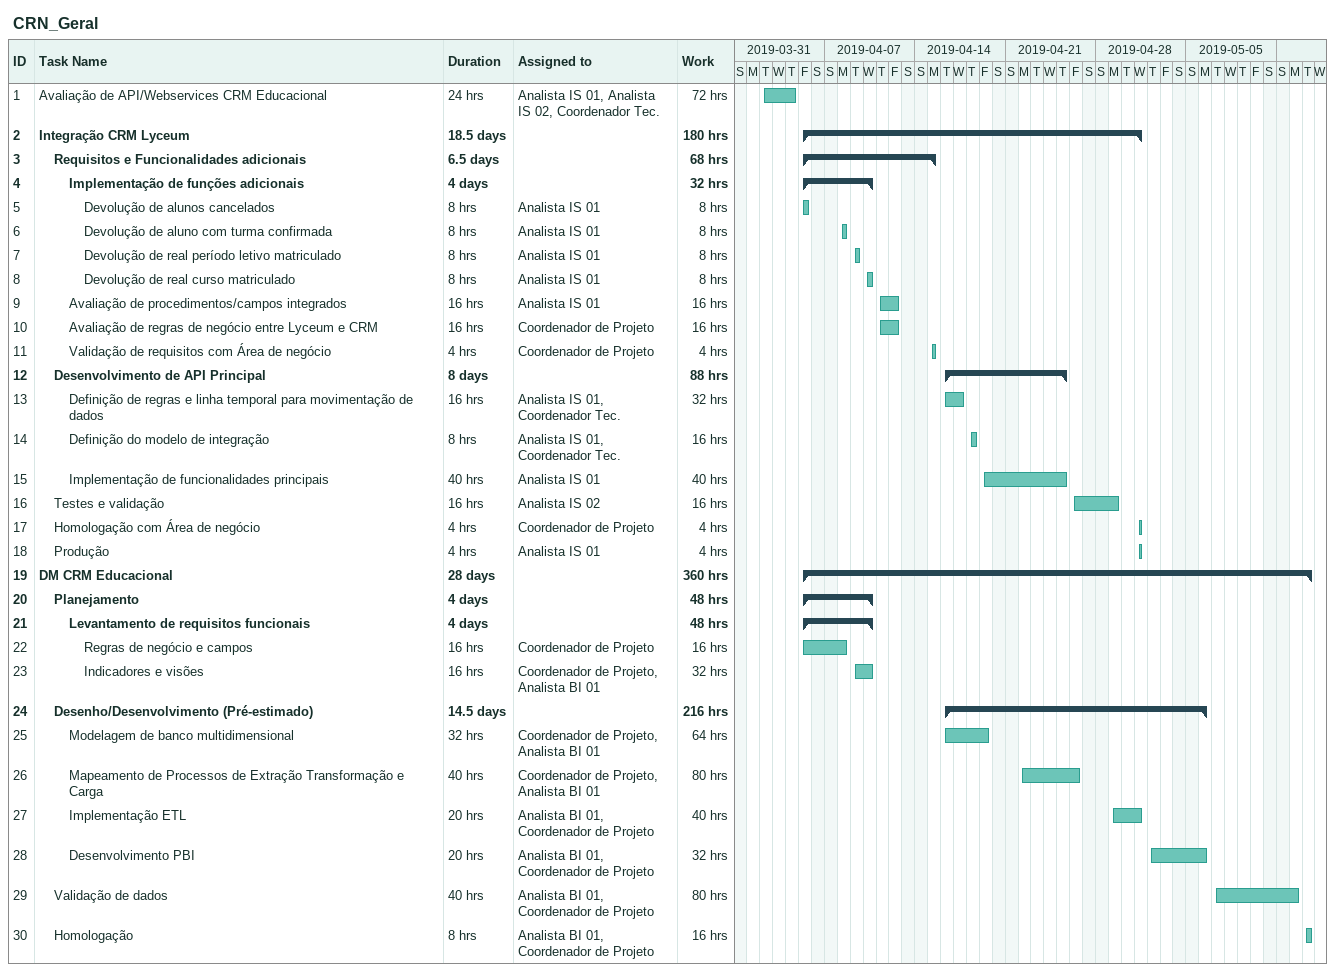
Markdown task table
CRN_Geral

| ID | Level | Task | Duration | Start | Finish | Resources | Work (h) |
|---|---|---|---|---|---|---|---|
| 1 | 1 | Avaliação de API/Webservices CRM Educacional | 24h | 2019-04-02 | 2019-04-04 | Analista IS 01, Analista IS 02, Coordenador Tec. | 72 |
| 2 | 1 | **Integração CRM Lyceum** | 18.5d | 2019-04-05 | 2019-05-01 |  | 180 |
| 3 | 2 | **Requisitos e Funcionalidades adicionais** | 6.5d | 2019-04-05 | 2019-04-15 |  | 68 |
| 4 | 3 | **Implementação de funções adicionais** | 4d | 2019-04-05 | 2019-04-10 |  | 32 |
| 5 | 4 | Devolução de alunos cancelados | 8h | 2019-04-05 | 2019-04-05 | Analista IS 01 | 8 |
| 6 | 4 | Devolução de aluno com turma confirmada | 8h | 2019-04-08 | 2019-04-08 | Analista IS 01 | 8 |
| 7 | 4 | Devolução de real período letivo matriculado | 8h | 2019-04-09 | 2019-04-09 | Analista IS 01 | 8 |
| 8 | 4 | Devolução de real curso matriculado | 8h | 2019-04-10 | 2019-04-10 | Analista IS 01 | 8 |
| 9 | 3 | Avaliação de procedimentos/campos integrados | 16h | 2019-04-11 | 2019-04-12 | Analista IS 01 | 16 |
| 10 | 3 | Avaliação de regras de negócio entre Lyceum e CRM | 16h | 2019-04-11 | 2019-04-12 | Coordenador de Projeto | 16 |
| 11 | 3 | Validação de requisitos com Área de negócio | 4h | 2019-04-15 | 2019-04-15 | Coordenador de Projeto | 4 |
| 12 | 2 | **Desenvolvimento de API Principal** | 8d | 2019-04-16 | 2019-04-25 |  | 88 |
| 13 | 3 | Definição de regras e linha temporal para movimentação de dados | 16h | 2019-04-16 | 2019-04-17 | Analista IS 01, Coordenador Tec. | 32 |
| 14 | 3 | Definição do modelo de integração | 8h | 2019-04-18 | 2019-04-18 | Analista IS 01, Coordenador Tec. | 16 |
| 15 | 3 | Implementação de funcionalidades principais | 40h | 2019-04-19 | 2019-04-25 | Analista IS 01 | 40 |
| 16 | 2 | Testes e validação | 16h | 2019-04-26 | 2019-04-29 | Analista IS 02 | 16 |
| 17 | 2 | Homologação com Área de negócio | 4h | 2019-05-01 | 2019-05-01 | Coordenador de Projeto | 4 |
| 18 | 2 | Produção | 4h | 2019-05-01 | 2019-05-01 | Analista IS 01 | 4 |
| 19 | 1 | **DM CRM Educacional** | 28d | 2019-04-05 | 2019-05-14 |  | 360 |
| 20 | 2 | **Planejamento** | 4d | 2019-04-05 | 2019-04-10 |  | 48 |
| 21 | 3 | **Levantamento de requisitos funcionais** | 4d | 2019-04-05 | 2019-04-10 |  | 48 |
| 22 | 4 | Regras de negócio e campos | 16h | 2019-04-05 | 2019-04-08 | Coordenador de Projeto | 16 |
| 23 | 4 | Indicadores e visões | 16h | 2019-04-09 | 2019-04-10 | Coordenador de Projeto, Analista BI 01 | 32 |
| 24 | 2 | **Desenho/Desenvolvimento (Pré-estimado)** | 14.5d | 2019-04-16 | 2019-05-06 |  | 216 |
| 25 | 3 | Modelagem de banco multidimensional | 32h | 2019-04-16 | 2019-04-19 | Coordenador de Projeto, Analista BI 01 | 64 |
| 26 | 3 | Mapeamento de Processos de Extração Transformação e Carga | 40h | 2019-04-22 | 2019-04-26 | Coordenador de Projeto, Analista BI 01 | 80 |
| 27 | 3 | Implementação ETL | 20h | 2019-04-29 | 2019-05-01 | Analista BI 01, Coordenador de Projeto | 40 |
| 28 | 3 | Desenvolvimento PBI | 20h | 2019-05-02 | 2019-05-06 | Analista BI 01, Coordenador de Projeto | 32 |
| 29 | 2 | Validação de dados | 40h | 2019-05-07 | 2019-05-13 | Analista BI 01, Coordenador de Projeto | 80 |
| 30 | 2 | Homologação | 8h | 2019-05-14 | 2019-05-14 | Analista BI 01, Coordenador de Projeto | 16 |
